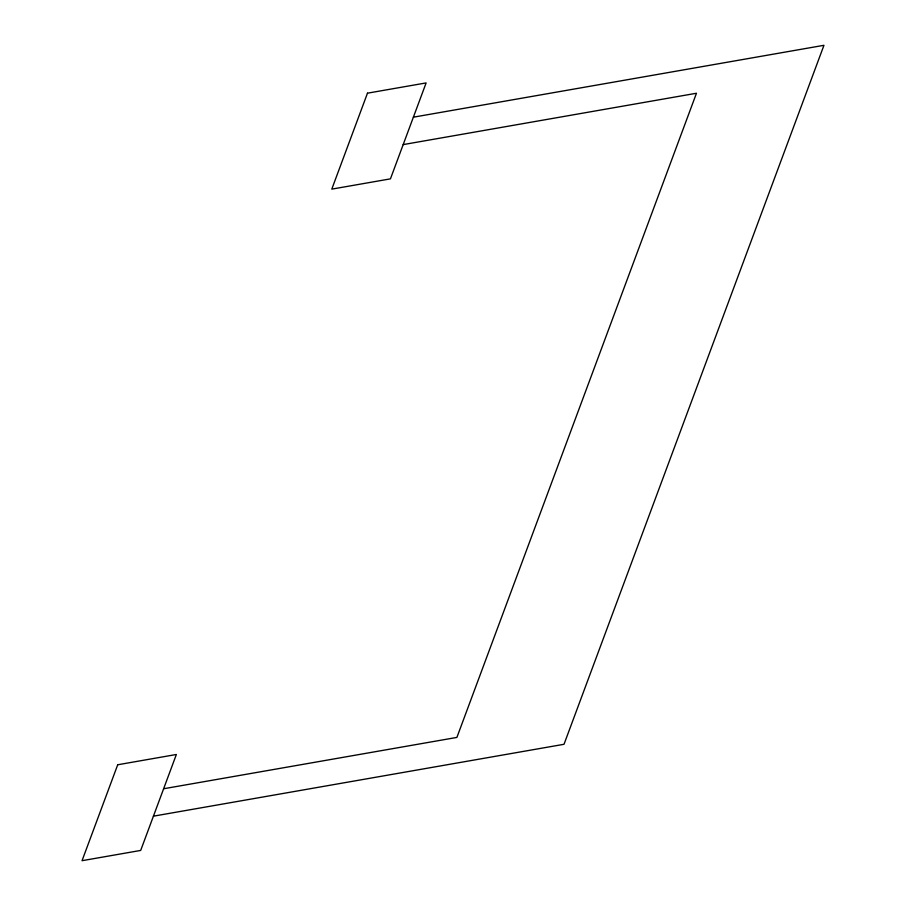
<?xml version="1.0" encoding="UTF-8"?>
<svg xmlns="http://www.w3.org/2000/svg" width="906" height="906" viewBox="0 0 906 906"><rect width="100%" height="100%" fill="white"/><g stroke="black" fill="none" stroke-linecap="round" stroke-linejoin="round"><path stroke-width="1.36" d="M413.385 117.18L823.962 45.3L564.019 744.29L153.431 816.17M403.193 144.598L696.465 93.25L456.896 737.416L163.624 788.752M117.712 764.766L82.038 860.7L140.69 850.428L176.364 754.494L117.712 764.766M367.474 93.182L331.789 189.127L390.441 178.856L426.126 82.922L367.474 93.182"/></g></svg>
